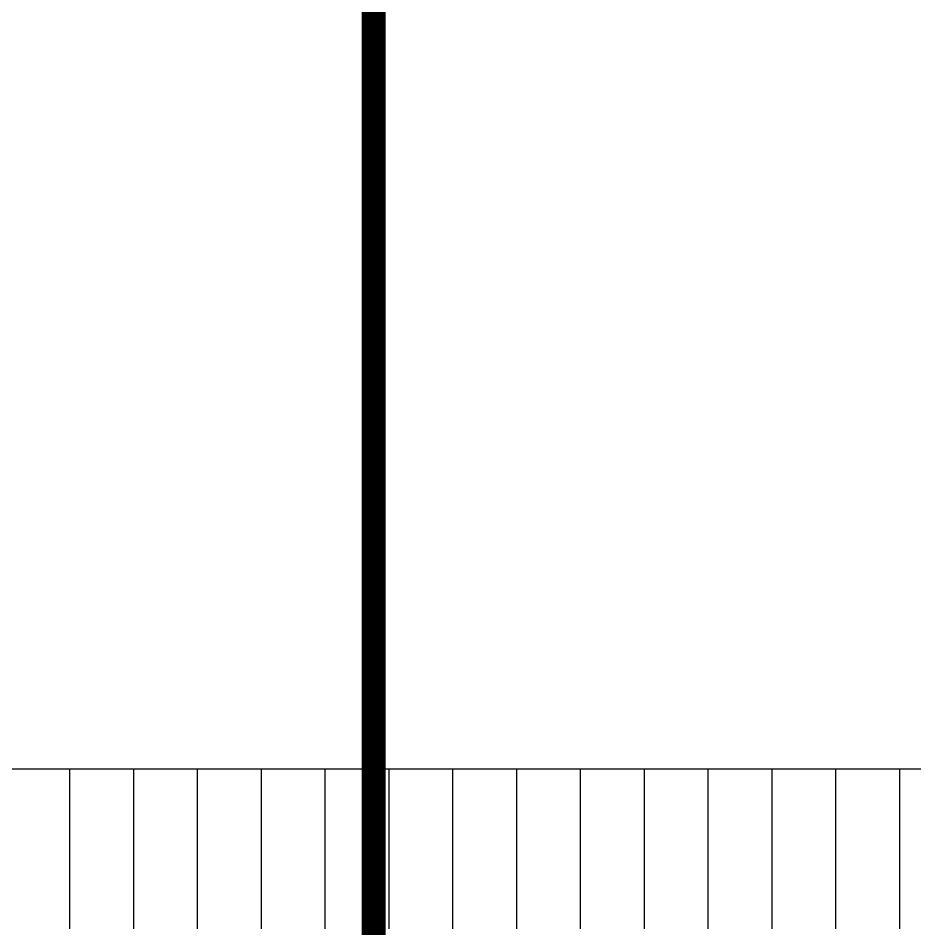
# Model space of a CAD drawing. Extents: x 815029915 to 815825525, y 579155098 to 579748855.
# Drawn here: x 815187916 to 815189602, y 579475402 to 579477114 of the extents above; entities that cross this region are included whole.
import ezdxf

# ---------------------------------------------------------------- set-up
doc = ezdxf.new("R2010")
doc.units = 0
doc.header["$LTSCALE"] = 100
doc.header["$MEASUREMENT"] = 0
doc.layers.add('DIM_SYMB', color=3, linetype='Continuous')
doc.layers.add('电-强电平面-线缆', color=3, linetype='Continuous')

msp = doc.modelspace()

# ---------------------------------------------------------------- linework, layer by layer
msp.add_line((815203410.6, 579475702.4), (815148180.5, 579475702.4))
at = {"color": 252, "linetype": 'Continuous'}
for p, q in [((815188012.8, 579475702.4), (815188012.8, 579475402.4)), ((815188132.8, 579475702.4), (815188132.8, 579475402.4)), ((815188252.8, 579475702.4), (815188252.8, 579475402.4)), ((815188372.8, 579475702.4), (815188372.8, 579475402.4)), ((815188492.8, 579475702.4), (815188492.8, 579475402.4)), ((815188612.8, 579475702.4), (815188612.8, 579475402.4)), ((815188732.8, 579475702.4), (815188732.8, 579475402.4)), ((815188852.8, 579475702.4), (815188852.8, 579475402.4)), ((815188972.8, 579475702.4), (815188972.8, 579475402.4)), ((815189092.8, 579475702.4), (815189092.8, 579475402.4)), ((815189212.8, 579475702.4), (815189212.8, 579475402.4)), ((815189332.8, 579475702.4), (815189332.8, 579475402.4)), ((815189452.8, 579475702.4), (815189452.8, 579475402.4)), ((815189572.8, 579475702.4), (815189572.8, 579475402.4))]:
    msp.add_line(p, q, dxfattribs=at)
at = {"layer": 'DIM_SYMB'}
msp.add_lwpolyline([(815201046.4, 579475532.2, 0, 0, 0), (815178638.7, 579475532.2, 0, 80, 0), (815178938.7, 579475532.2, 0, 0, 0)], format="xyseb", dxfattribs=at)
at = {"layer": '电-强电平面-线缆', "color": 1, "linetype": 'Continuous', "const_width": 45}
msp.add_lwpolyline([(815188584.5, 579471709.4), (815188584.5, 579477177.1)], dxfattribs=at)

doc.saveas('drawing.dxf')
